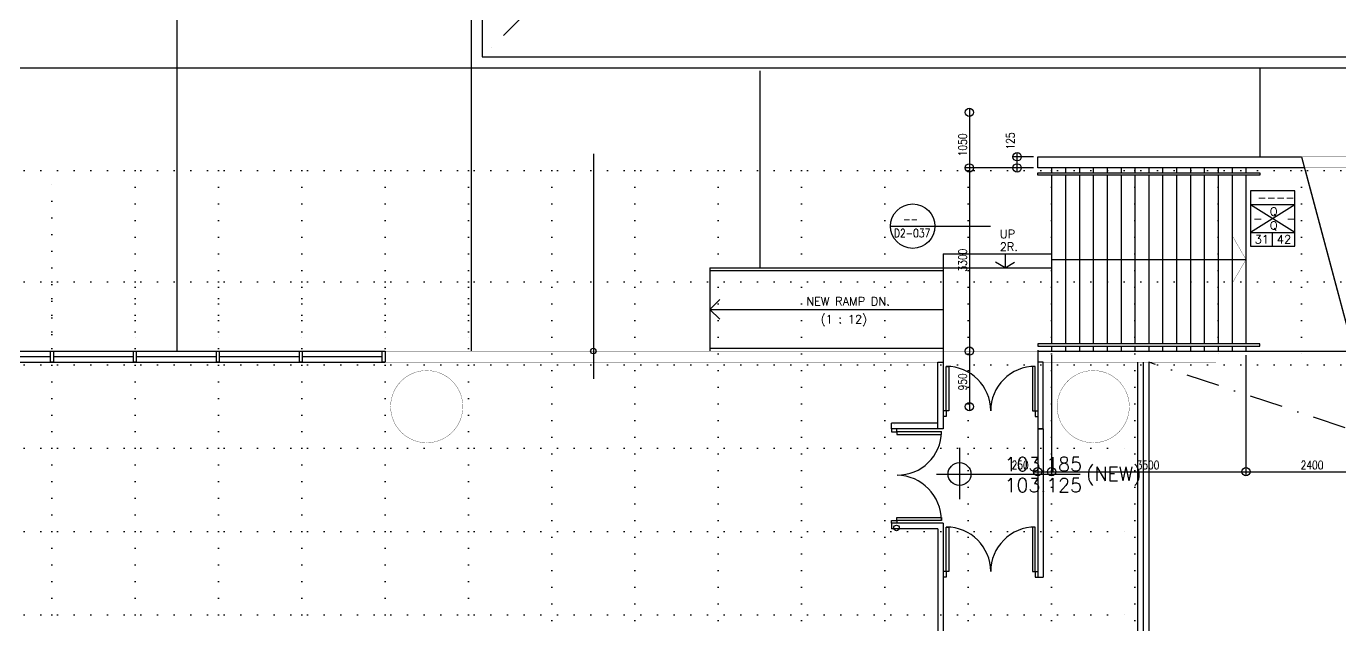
# Model space of a CAD drawing. Header units: millimetres. Extents: x -164841 to 156300, y -101000 to 60475.
# Drawn here: x -61210 to -37562, y -26428 to -15650 of the extents above; entities that cross this region are included whole.
import ezdxf

# ---------------------------------------------------------------- set-up
doc = ezdxf.new("R2010")
doc.units = ezdxf.units.MM
doc.header["$LTSCALE"] = 1200
for name, pattern in [('s1103a$0$DASHDOT', [1, 0.5, -0.25, 0, -0.25]), ('s1103a$0$DASHED', [0.75, 0.5, -0.25]), ('s1103a$0$DOT', [0.25, 0, -0.25]), ('s2103a$0$DASHDOT', [1, 0.5, -0.25, 0, -0.25])]:
    doc.linetypes.add(name, pattern=pattern)
for name, color, linetype in [('s1103a$0$12', 7, 'Continuous'), ('s1103a$0$20', 7, 'Continuous'), ('s1103a$0$23', 7, 'Continuous'), ('s1103a$0$25', 7, 'Continuous'), ('s1103a$0$30', 7, 'Continuous'), ('s1103a$0$35', 7, 'Continuous'), ('s1103a$0$4', 7, 'Continuous'), ('s1103a$0$51', 7, 'Continuous'), ('s1103a$0$6', 7, 'Continuous'), ('s1103a$0$7', 7, 'Continuous'), ('s1103a$0$BEAM', 1, 'Continuous'), ('s1103a$0$CEILGRD', 11, 'Continuous'), ('s1103a$0$NEW-DR', 3, 'Continuous'), ('s1103a$0$NEW-RAI', 1, 'Continuous'), ('s1103a$0$PARAPET', 7, 'Continuous'), ('s1103a$0$RC-WL', 6, 'Continuous'), ('s1103a$0$TEXT', 6, 'Continuous'), ('s1103a$0$WALL1', 1, 'Continuous'), ('s2103a$0$23', 7, 'Continuous'), ('s2103a$0$7', 7, 'Continuous'), ('s2103a$0$LG5$0$23', 7, 'Continuous'), ('s2103a$0$LG5$0$25', 7, 'Continuous')]:
    doc.layers.add(name, color=color, linetype=linetype)
doc.styles.add('s1103a$0$STANDARD', font='SIMPLEX')

# ---------------------------------------------------------------- blocks, each defined once
blk = doc.blocks.new('s1103a$0$DET3')
at = {"layer": 's1103a$0$51', "color": 14, "linetype": 'Continuous'}
blk.add_line((-0.4, 0), (1.4, 0), dxfattribs=at)
blk.add_circle((0, 0), 0.4, dxfattribs=at)
at = {"layer": 's1103a$0$51', "color": 14, "linetype": 'Continuous', "style": 's1103a$0$STANDARD', "width": 0.8}
for tag, p in [('TAG1', (-0.3373, 0.0501)), ('TAG2', (-0.3373, -0.2))]:
    blk.add_attdef(tag, p, '', height=0.15, dxfattribs=at)
blk = doc.blocks.new('s1103a$0$FFBOX')
at = {"layer": 's1103a$0$51', "color": 14, "linetype": 'Continuous'}
for p, q in [((0.4, 0.25), (-0.4, -0.25)), ((0.4, -0.25), (-0.4, 0.25)), ((0, -0.5), (0, -0.25))]:
    blk.add_line(p, q, dxfattribs=at)
for points in [[(-0.4, -0.5), (0.4, -0.5), (0.4, 0.5), (-0.4, 0.5)], [(-0.4, -0.25), (0.4, -0.25), (0.4, 0.25), (-0.4, 0.25)]]:
    blk.add_lwpolyline(points, close=True, dxfattribs=at)
at = {"layer": 's1103a$0$51', "color": 14, "linetype": 'Continuous', "style": 's1103a$0$STANDARD'}
for tag, p in [('TAG1', (-0.2728, 0.3)), ('TAG6', (-0.3496, -0.075)), ('TAG5', (-0.0496, 0.05)), ('TAG7', (0.2504, -0.075)), ('TAG4', (-0.0496, -0.2)), ('TAG2', (-0.324, -0.45)), ('TAG8', (-0.2496, -0.45)), ('TAG3', (0.076, -0.45)), ('TAG9', (0.1504, -0.45))]:
    blk.add_attdef(tag, p, '', height=0.15, dxfattribs=at)
blk = doc.blocks.new('s1103a')
at = {"linetype": 's1103a$0$DASHDOT'}
blk.add_line((-28355, -25919), (-41000, -21700), dxfattribs=at)
at = {"layer": 's1103a$0$12', "color": 14, "linetype": 'Continuous'}
for p, q in [((-44230, -17125), (-44230, -22575)), ((-43371, -18275), (-43371, -17925)), ((-43075, -18200), (-44306, -18200)), ((-43075, -18000), (-43446, -18000)), ((-43000, -21485), (-43000, -23748)), ((-42750, -21575), (-42750, -23748)), ((-39250, -21575), (-39250, -23748)), ((-43075, -23672), (-29925, -23672))]:
    blk.add_line(p, q, dxfattribs=at)
at = {"layer": 's1103a$0$12', "color": 2, "linetype": 'Continuous'}
blk.add_line((-51000, -17950), (-51000, -22000), dxfattribs=at)
at = {"layer": 's1103a$0$12', "color": 14, "linetype": 'Continuous'}
for centre in [(-44230, -17200), (-43371, -18000), (-44230, -18200), (-43371, -18200), (-44230, -21500), (-44230, -22500), (-43000, -23672), (-42750, -23672), (-39250, -23672)]:
    blk.add_circle(centre, 75, dxfattribs=at)
at = {"layer": 's1103a$0$12', "color": 2, "linetype": 'Continuous'}
blk.add_circle((-51000, -21500), 50, dxfattribs=at)
at = {"layer": 's1103a$0$20'}
for p, q in [((-66950, -21500), (-54750, -21500)), ((-66800, -21700), (-54750, -21700)), ((-62214, -21600), (-60771, -21600)), ((-60721, -21600), (-59278, -21600)), ((-59228, -21600), (-57786, -21600)), ((-57736, -21600), (-56293, -21600)), ((-56243, -21600), (-54800, -21600))]:
    blk.add_line(p, q, dxfattribs=at)
at = {"layer": 's1103a$0$20', "color": 14, "linetype": 's1103a$0$DASHDOT'}
blk.add_line((-43000, -21500), (-43000, -21698), dxfattribs=at)
at = {"layer": 's1103a$0$20', "color": 14, "linetype": 'Continuous'}
blk.add_line((-43000, -21500), (-37312, -21500), dxfattribs=at)
at = {"layer": 's1103a$0$20', "color": 14, "linetype": 'Continuous', "const_width": 5}
for points in [[(-38250, -18000), (-36650, -18000), (-36650, -19500), (-33525, -19500), (-33525, -19700), (-36850, -19700), (-36850, -18200), (-38196, -18200)], [(-66950, -21500), (-30302, -21500)], [(-54750, -21500), (-44700, -21500)], [(-44700, -21700), (-54750, -21700)], [(-39789, -21700), (-43000, -21700)]]:
    blk.add_lwpolyline(points, dxfattribs=at)
at = {"layer": 's1103a$0$20'}
for points in [[(-60771, -21700), (-60771, -21500), (-60721, -21500), (-60721, -21700)], [(-59278, -21700), (-59278, -21500), (-59228, -21500), (-59228, -21700)], [(-57786, -21700), (-57786, -21500), (-57736, -21500), (-57736, -21700)], [(-56293, -21700), (-56293, -21500), (-56243, -21500), (-56243, -21700)], [(-54800, -21700), (-54800, -21500), (-54750, -21500), (-54750, -21700)]]:
    blk.add_lwpolyline(points, close=True, dxfattribs=at)
at = {"layer": 's1103a$0$20', "color": 1, "linetype": 'Continuous'}
blk.add_arc((0, -88500), 68655, 114.33318, 128.16669, dxfattribs=at)
at = {"layer": 's1103a$0$23', "color": 14, "linetype": 'Continuous'}
blk.add_line((-43000, -18000), (-38250, -18000), dxfattribs=at)
blk.add_lwpolyline([(-38196, -18200), (-43000, -18200), (-43000, -18000)], dxfattribs=at)
at = {"layer": 's1103a$0$25', "color": 10, "linetype": 'Continuous'}
for p, q in [((-42750, -18200), (-42750, -18290)), ((-42500, -18200), (-42500, -18290)), ((-42250, -18200), (-42250, -18290)), ((-42000, -18200), (-42000, -18290)), ((-41750, -18200), (-41750, -18290)), ((-41500, -18200), (-41500, -18290)), ((-41250, -18200), (-41250, -18290)), ((-41000, -18200), (-41000, -18290)), ((-40750, -18200), (-40750, -18290)), ((-40500, -18200), (-40500, -18290)), ((-40250, -18200), (-40250, -18290)), ((-40000, -18200), (-40000, -18290)), ((-39750, -18200), (-39750, -18290)), ((-39500, -18200), (-39500, -18290)), ((-39250, -18200), (-39250, -18290)), ((-38250, -18000), (-37312, -21500)), ((-42750, -18330), (-42750, -21370)), ((-42500, -18330), (-42500, -21370)), ((-42250, -18330), (-42250, -21370)), ((-42000, -18330), (-42000, -21370)), ((-41750, -18330), (-41750, -21370)), ((-41500, -18330), (-41500, -21370)), ((-41250, -18330), (-41250, -21370)), ((-41000, -18330), (-41000, -21370)), ((-40750, -18330), (-40750, -21370)), ((-40500, -18330), (-40500, -21370)), ((-40250, -18330), (-40250, -21370)), ((-40000, -18330), (-40000, -21370)), ((-39750, -18330), (-39750, -21370)), ((-39500, -18330), (-39500, -21370)), ((-39250, -18330), (-39250, -21370)), ((-38185, -18241), (-37258, -21700)), ((-42750, -19850), (-39250, -19850)), ((-42750, -21410), (-42750, -21500)), ((-42500, -21410), (-42500, -21500)), ((-42250, -21410), (-42250, -21500)), ((-42000, -21410), (-42000, -21500)), ((-41750, -21410), (-41750, -21500)), ((-41500, -21410), (-41500, -21500)), ((-41250, -21410), (-41250, -21500)), ((-41000, -21410), (-41000, -21500)), ((-40750, -21410), (-40750, -21500)), ((-40500, -21410), (-40500, -21500)), ((-40250, -21410), (-40250, -21500)), ((-40000, -21410), (-40000, -21500)), ((-39750, -21410), (-39750, -21500)), ((-39500, -21410), (-39500, -21500)), ((-39250, -21410), (-39250, -21500))]:
    blk.add_line(p, q, dxfattribs=at)
for points in [[(-43000, -18290), (-39000, -18290), (-39000, -18330), (-43000, -18330)], [(-43000, -21410), (-39000, -21410), (-39000, -21370), (-43000, -21370)]]:
    blk.add_lwpolyline(points, close=True, dxfattribs=at)
at = {"layer": 's1103a$0$25', "color": 10, "linetype": 'Continuous', "const_width": 5}
for points in [[(-39250, -19850), (-39500, -19417)], [(-39250, -19850), (-39500, -20283)]]:
    blk.add_lwpolyline(points, dxfattribs=at)
at = {"layer": 's1103a$0$30', "color": 1, "linetype": 'Continuous'}
for p, q in [((-44647, -22676), (-44700, -22676)), ((-44647, -22576), (-44697, -22576)), ((-44647, -22576), (-44647, -22676))]:
    blk.add_line(p, q, dxfattribs=at)
at = {"layer": 's1103a$0$30', "color": 1}
for p, q in [((-43045, -22576), (-43000, -22576)), ((-43045, -22676), (-43000, -22676)), ((-44647, -25470), (-44697, -25470)), ((-44647, -25470), (-44647, -25570)), ((-44647, -25570), (-44700, -25570))]:
    blk.add_line(p, q, dxfattribs=at)
at = {"layer": 's1103a$0$35'}
for p, q in [((-44407, -23241), (-44407, -24169)), ((-44819, -23715), (-42235, -23715))]:
    blk.add_line(p, q, dxfattribs=at)
blk.add_circle((-44407, -23715), 206, dxfattribs=at)
at = {"layer": 's1103a$0$4', "color": 7, "linetype": 's1103a$0$DOT'}
for p, q in [((-69050, -18250), (-6500, -18250)), ((-60750, -21500), (-60750, -18250)), ((-59250, -18250), (-59250, -21500)), ((-57750, -18250), (-57750, -21500)), ((-56250, -18250), (-56250, -21500)), ((-54750, -18250), (-54750, -21500)), ((-53250, -18250), (-53250, -21500)), ((-51750, -18250), (-51750, -43308)), ((-50250, -18250), (-50250, -41646)), ((-48750, -18250), (-48750, -40087)), ((-47250, -18250), (-47250, -38622)), ((-45750, -18250), (-45750, -37243)), ((-44250, -18250), (-44250, -35942)), ((-42750, -18250), (-42750, -34715)), ((-41250, -18250), (-41250, -33556)), ((-39750, -18250), (-39750, -21750)), ((-38250, -18250), (-38250, -21700)), ((-69050, -20250), (-6500, -20250)), ((-60750, -20250), (-60750, -54579)), ((-59250, -20250), (-59250, -53718)), ((-57750, -20250), (-57750, -51280)), ((-56250, -20250), (-56250, -49050)), ((-54750, -20250), (-54750, -46993)), ((-53250, -20250), (-53250, -45085)), ((-69050, -21750), (-27750, -21750)), ((-69050, -23250), (-41200, -23250)), ((-69050, -24750), (-41200, -24750)), ((-69050, -26250), (-41200, -26250))]:
    blk.add_line(p, q, dxfattribs=at)
for radius, start, end in [(68705, 95.42872, 149.79976), (68455, 95.44861, 149.84944), (66955, 95.57106, 147.58281), (65455, 95.69914, 145.46672), (63955, 95.83327, 143.09848)]:
    blk.add_arc((0, -88500), radius, start, end, dxfattribs=at)
at = {"layer": 's1103a$0$6', "color": 14, "linetype": 'Continuous', "const_width": 5}
for points in [[(-53350, -22500, 1), (-54650, -22500, 1)], [(-41350, -22500, 1), (-42650, -22500, 1)], [(-41350, -22500, 1), (-42650, -22500, 1)], [(-41350, -22500, 1), (-42650, -22500, 1)]]:
    blk.add_lwpolyline(points, format="xyb", close=True, dxfattribs=at)
at = {"layer": 's1103a$0$7', "linetype": 'Continuous'}
for p, q in [((-58500, -18250), (-58500, -21500)), ((-53200, -18250), (-53200, -21500)), ((-48000, -18250), (-48000, -20000))]:
    blk.add_line(p, q, dxfattribs=at)
at = {"layer": 's1103a$0$BEAM'}
for q in [(-48723, -20573), (-48723, -20927), (-44700, -20750)]:
    blk.add_line((-48900, -20750), q, dxfattribs=at)
at = {"layer": 's1103a$0$CEILGRD'}
blk.add_line((-45583, -22818), (-45583, -22817), dxfattribs=at)
at = {"layer": 's1103a$0$NEW-DR', "color": 1}
for points in [[(-44647, -22576), (-44647, -21776), (-44597, -21776), (-44597, -22576)], [(-43045, -22576), (-43045, -21776), (-43095, -21776), (-43095, -22576)], [(-45633, -22901), (-45633, -22951), (-45533, -22951), (-45533, -22901)], [(-45533, -22951), (-45533, -23001), (-44733, -23001), (-44733, -22951)], [(-45633, -24599), (-45633, -24549), (-45533, -24549), (-45533, -24599)], [(-45533, -24549), (-45533, -24499), (-44733, -24499), (-44733, -24549)], [(-44647, -25470), (-44647, -24670), (-44597, -24670), (-44597, -25470)], [(-43045, -25470), (-43045, -24670), (-43095, -24670), (-43095, -25470)]]:
    blk.add_lwpolyline(points, close=True, dxfattribs=at)
for centre, radius, start, end in [((-44647, -22576), 801, 0.0005, 90.0005), ((-43045, -22576), 801, 89.9995, 179.9995), ((-45523, -22942), 791, 269.3819, 359.3819), ((-45553, -24553), 820, 0.2545, 88.5446), ((-44647, -25470), 801, 0.0005, 90.0005), ((-43045, -25470), 801, 89.9995, 179.9995)]:
    blk.add_arc(centre, radius, start, end, dxfattribs=at)
at = {"layer": 's1103a$0$NEW-RAI'}
for p, q in [((-41200, -21700), (-41200, -33581)), ((-41100, -21700), (-41100, -33506))]:
    blk.add_line(p, q, dxfattribs=at)
at = {"layer": 's1103a$0$PARAPET', "color": 1}
for p, q in [((-48900, -20000), (-48900, -21500)), ((-41000, -21700), (-41000, -33432)), ((-43045, -25570), (-43000, -25570))]:
    blk.add_line(p, q, dxfattribs=at)
at = {"layer": 's1103a$0$PARAPET'}
for p, q in [((-44700, -21500), (-44700, -22900)), ((-44800, -22800), (-45633, -22800)), ((-45633, -22900), (-45633, -22800)), ((-44800, -22900), (-45633, -22900)), ((-43000, -22900), (-43000, -25570)), ((-42900, -22900), (-42900, -25570)), ((-45633, -24599), (-45633, -24700)), ((-44700, -24600), (-45633, -24599)), ((-44800, -24700), (-45633, -24700)), ((-44800, -24700), (-44800, -34382)), ((-44700, -24600), (-44700, -34429))]:
    blk.add_line(p, q, dxfattribs=at)
at = {"layer": 's1103a$0$PARAPET', "color": 1, "linetype": 's1103a$0$DASHED'}
blk.add_line((-43045, -25470), (-43045, -25570), dxfattribs=at)
at = {"layer": 's1103a$0$PARAPET', "color": 1, "linetype": 'Continuous'}
blk.add_line((-43045, -25470), (-43000, -25470), dxfattribs=at)
at = {"layer": 's1103a$0$PARAPET', "linetype": 'Continuous'}
blk.add_line((-43000, -25570), (-42900, -25570), dxfattribs=at)
at = {"layer": 's1103a$0$RC-WL'}
blk.add_line((-42900, -22900), (-43000, -22900), dxfattribs=at)
for points in [[(-44700, -22900), (-44800, -22900), (-44800, -21700), (-44700, -21700)], [(-42900, -21700), (-43000, -21700), (-43000, -22900), (-42900, -22900)]]:
    blk.add_lwpolyline(points, close=True, dxfattribs=at)
at = {"layer": 's1103a$0$TEXT'}
blk.add_circle((-45541, -24685), 50, dxfattribs=at)
at = {"layer": 's1103a$0$WALL1'}
for p, q in [((-44700, -19750), (-44700, -21500)), ((-44700, -19750), (-42750, -19750)), ((-43588, -19750), (-43588, -20000)), ((-48900, -20000), (-42750, -20000)), ((-48900, -20050), (-44700, -20050)), ((-43588, -20000), (-43761, -19900)), ((-43588, -20000), (-43415, -19900)), ((-48900, -21450), (-44700, -21450))]:
    blk.add_line(p, q, dxfattribs=at)
at = {"layer": 's1103a$0$WALL1', "color": 1}
blk.add_line((-43045, -22576), (-43045, -22676), dxfattribs=at)
ref = blk.add_blockref('s1103a$0$FFBOX', (-38770, -19113), dxfattribs=dict(xscale=999.9979999999999, yscale=999.9979999999999, zscale=1000))
ref.add_attrib('TAG1', '----', (-39043, -18813), dxfattribs={"layer": 's1103a$0$51', "color": 3, "linetype": 'Continuous', "height": 150, "style": 's1103a$0$STANDARD'})
ref.add_attrib('TAG2', '31', (-39094, -19563), dxfattribs={"layer": 's1103a$0$51', "color": 3, "linetype": 'Continuous', "height": 150, "style": 's1103a$0$STANDARD'})
ref.add_attrib('TAG3', '42', (-38694, -19563), dxfattribs={"layer": 's1103a$0$51', "color": 3, "linetype": 'Continuous', "height": 150, "style": 's1103a$0$STANDARD'})
ref.add_attrib('TAG4', 'Q', (-38820, -19313), dxfattribs={"layer": 's1103a$0$51', "color": 3, "linetype": 'Continuous', "height": 150, "style": 's1103a$0$STANDARD'})
ref.add_attrib('TAG5', 'Q', (-38820, -19063), dxfattribs={"layer": 's1103a$0$51', "color": 3, "linetype": 'Continuous', "height": 150, "style": 's1103a$0$STANDARD'})
ref.add_attrib('TAG6', '-', (-39120, -19188), dxfattribs={"layer": 's1103a$0$51', "color": 3, "linetype": 'Continuous', "height": 150, "style": 's1103a$0$STANDARD'})
ref.add_attrib('TAG7', '-', (-38520, -19188), dxfattribs={"layer": 's1103a$0$51', "color": 3, "linetype": 'Continuous', "height": 150, "style": 's1103a$0$STANDARD'})
at = {"xscale": 999.9979999999999, "yscale": 999.9979999999999, "zscale": 1000}
blk.add_blockref('s1103a$0$DET3', (-45250, -19250), dxfattribs=at).add_auto_attribs({'TAG1': '  --', 'TAG2': 'D2-037'})
at = {"layer": 's1103a$0$12', "color": 14, "linetype": 'Continuous', "style": 's1103a$0$STANDARD', "width": 0.8}
for s, p in [('1050', (-44276, -17992)), ('125', (-43416, -17871)), ('3300', (-44276, -20067)), ('950', (-44276, -22209))]:
    blk.add_text(s, height=150, rotation=90, dxfattribs=at).set_placement(p)
for s, p in [('250', (-43470, -23628)), ('3500', (-41220, -23628)), ('2400', (-38266, -23628))]:
    blk.add_text(s, height=150, dxfattribs=at).set_placement(p)
at = {"layer": 's1103a$0$35', "style": 's1103a$0$STANDARD'}
for s, p in [('103.185', (-43596, -23661)), ('(NEW)', (-42130, -23836)), ('103.125', (-43596, -24041))]:
    blk.add_text(s, height=250, dxfattribs=at).set_placement(p)
at = {"layer": 's1103a$0$TEXT', "style": 's1103a$0$STANDARD'}
for s, p in [('UP', (-43683, -19465)), ('2R.', (-43683, -19697)), ('NEW RAMP DN. ', (-47167, -20677)), ('(1 : 12)', (-46907, -21001))]:
    blk.add_text(s, height=150, dxfattribs=at).set_placement(p)

msp = doc.modelspace()

# ---------------------------------------------------------------- linework, layer by layer
at = {"layer": 's2103a$0$23', "color": 12, "linetype": 's2103a$0$DASHDOT'}
msp.add_line((-31000, 5850), (-53000, -16200), dxfattribs=at)
at = {"layer": 's2103a$0$23', "color": 14, "linetype": 'Continuous'}
for points in [[(-48900, 6050), (-53200, 6050), (-53200, -16400), (-31000, -16400)], [(-32150, 5850), (-53000, 5850), (-53000, -16200), (-31000, -16200)]]:
    msp.add_lwpolyline(points, dxfattribs=at)
at = {"layer": 's2103a$0$7', "color": 4, "linetype": 'Continuous'}
for p, q in [((-58500, 11600), (-58500, -18250)), ((-69050, -16400), (-53200, -16400)), ((-53200, -16400), (-53200, -18250)), ((-48000, -16450), (-48000, -18250)), ((-39000, -16400), (-39000, -18000))]:
    msp.add_line(p, q, dxfattribs=at)
at = {"layer": 's2103a$0$LG5$0$23', "color": 14, "linetype": 'Continuous'}
msp.add_line((-43000, -18000), (-38250, -18000), dxfattribs=at)
at = {"layer": 's2103a$0$LG5$0$23', "color": 2, "linetype": 'Continuous'}
for points in [[(-48900, 6050), (-53200, 6050), (-53200, -16400), (-31000, -16400)], [(-32150, 5850), (-53000, 5850), (-53000, -16200), (-31000, -16200)]]:
    msp.add_lwpolyline(points, dxfattribs=at)
at = {"layer": 's2103a$0$LG5$0$23', "color": 14, "linetype": 'Continuous'}
msp.add_lwpolyline([(-38196, -18200), (-43000, -18200), (-43000, -18000)], dxfattribs=at)
at = {"layer": 's2103a$0$LG5$0$25', "color": 10, "linetype": 'Continuous'}
for p, q in [((-42750, -18200), (-42750, -18290)), ((-42500, -18200), (-42500, -18290)), ((-42250, -18200), (-42250, -18290)), ((-42000, -18200), (-42000, -18290)), ((-41750, -18200), (-41750, -18290)), ((-41500, -18200), (-41500, -18290)), ((-41250, -18200), (-41250, -18290)), ((-41000, -18200), (-41000, -18290)), ((-40750, -18200), (-40750, -18290)), ((-40500, -18200), (-40500, -18290)), ((-40250, -18200), (-40250, -18290)), ((-40000, -18200), (-40000, -18290)), ((-39750, -18200), (-39750, -18290)), ((-39500, -18200), (-39500, -18290)), ((-39250, -18200), (-39250, -18290))]:
    msp.add_line(p, q, dxfattribs=at)
msp.add_lwpolyline([(-43000, -18290), (-39000, -18290), (-39000, -18330), (-43000, -18330)], close=True, dxfattribs=at)

# ---------------------------------------------------------------- block references
msp.add_blockref('s1103a', (0, 0))

doc.saveas('drawing.dxf')
